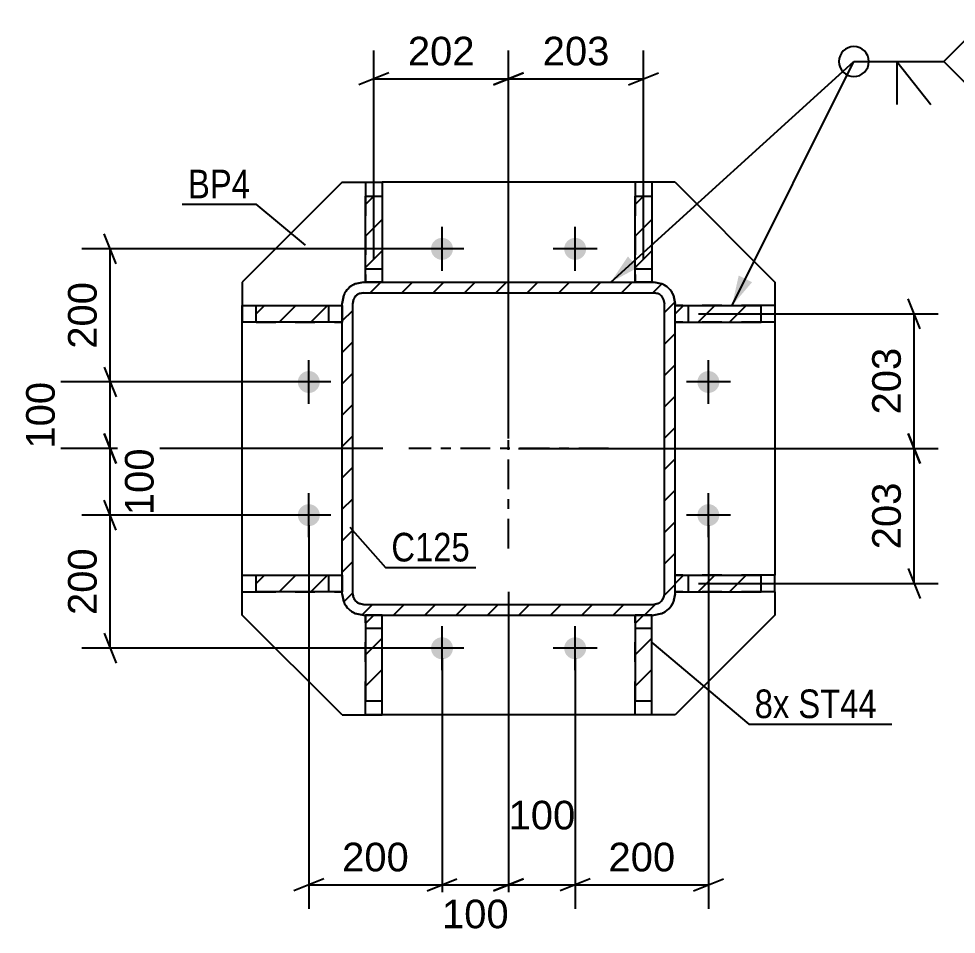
# Model space of a CAD drawing. Header units: millimetres. Extents: x -365 to 476, y -61 to 533.
# Drawn here: x 90.5 to 184.4, y 181.2 to 272.8 of the extents above; entities that cross this region are included whole.
import ezdxf

# ---------------------------------------------------------------- set-up
doc = ezdxf.new("R2010")
doc.units = ezdxf.units.MM
doc.linetypes.add('DXK_LINE_DOT2', pattern=[3.9198, 1.9599, -1.9599])
doc.linetypes.add('DXK_LINE_DOT3', pattern=[5.9187, 2.979, -0.9799, 0.9799, -0.9799])
doc.styles.add('Arial', font='arial.ttf', dxfattribs={"height": 0.2})
doc.styles.add('Arial Narrow', font='ARIALN.TTF', dxfattribs={"height": 0.2})

# ---------------------------------------------------------------- blocks, each defined once
blk = doc.blocks.new('Part-284858020-18946 - 18930')
at = {"linetype": 'Continuous'}
h = blk.add_hatch(dxfattribs=at)
h.set_pattern_fill('', scale=0.7, style=0, pattern_type=0)
h.set_pattern_definition([(45, (126.9097, 246.4687), (-1.57154, 1.57154), [])])
h.paths.add_polyline_path([(125.243, 246.469), (126.91, 246.469), (126.91, 255.076), (125.243, 255.076)])
at = {"color": 2, "linetype": 'Continuous'}
for p, q in [((125.243, 256.469), (126.91, 256.469)), ((125.243, 256.469), (125.243, 255.076)), ((126.91, 256.469), (126.91, 255.076)), ((125.243, 246.469), (125.243, 255.076)), ((125.243, 255.076), (126.91, 255.076)), ((126.91, 255.076), (126.91, 246.469)), ((126.91, 246.469), (125.243, 246.469))]:
    blk.add_line(p, q, dxfattribs=at)
at = {"color": 7, "linetype": 'DXK_LINE_DOT2'}
for p, q in [((125.243, 255.076), (125.243, 246.469)), ((126.91, 255.076), (126.91, 246.469)), ((125.243, 247.802), (126.91, 247.802)), ((126.91, 246.469), (125.243, 246.469))]:
    blk.add_line(p, q, dxfattribs=at)
blk = doc.blocks.new('Part-284858020-18943 - 18930')
at = {"linetype": 'Continuous'}
h = blk.add_hatch(dxfattribs=at)
h.set_pattern_fill('', scale=0.7, style=0, pattern_type=0)
h.set_pattern_definition([(45, (164.85, 215.4687), (-1.57154, 1.57154), [])])
h.paths.add_polyline_path([(156.243, 215.469), (164.85, 215.469), (164.85, 217.135), (156.243, 217.135)])
at = {"color": 7, "linetype": 'DXK_LINE_DOT2'}
for p, q in [((164.85, 217.135), (156.243, 217.135)), ((156.243, 215.469), (156.243, 217.135)), ((157.576, 215.469), (157.576, 217.135)), ((164.85, 215.469), (156.243, 215.469))]:
    blk.add_line(p, q, dxfattribs=at)
at = {"color": 2, "linetype": 'Continuous'}
for p, q in [((156.243, 217.135), (164.85, 217.135)), ((156.243, 215.469), (156.243, 217.135)), ((166.243, 217.135), (164.85, 217.135)), ((164.85, 215.469), (164.85, 217.135)), ((166.243, 215.469), (166.243, 217.135)), ((156.243, 215.469), (164.85, 215.469)), ((166.243, 215.469), (164.85, 215.469))]:
    blk.add_line(p, q, dxfattribs=at)
blk = doc.blocks.new('Part-284858020-18940 - 18930')
at = {"color": 2, "linetype": 'Continuous'}
for p, q in [((122.909, 256.469), (112.91, 246.469)), ((122.909, 256.469), (125.243, 256.469)), ((152.243, 256.469), (126.91, 256.469)), ((156.243, 256.469), (153.91, 256.469)), ((156.243, 256.469), (166.243, 246.469)), ((112.91, 246.469), (112.91, 244.135)), ((166.243, 246.469), (166.243, 244.135)), ((112.91, 217.135), (112.91, 242.469)), ((166.243, 242.469), (166.243, 217.135)), ((112.91, 213.135), (112.91, 215.469)), ((166.243, 215.469), (166.243, 213.135)), ((122.909, 203.135), (112.91, 213.135)), ((166.243, 213.135), (156.243, 203.135)), ((122.909, 203.135), (125.243, 203.135)), ((152.243, 203.135), (126.91, 203.135)), ((156.243, 203.135), (153.91, 203.135))]:
    blk.add_line(p, q, dxfattribs=at)
at = {"color": 7, "linetype": 'DXK_LINE_DOT2'}
for p, q in [((125.243, 256.469), (126.91, 256.469)), ((153.91, 256.469), (152.243, 256.469)), ((112.91, 244.135), (112.91, 242.469)), ((166.243, 244.135), (166.243, 242.469)), ((112.91, 215.469), (112.91, 217.135)), ((166.243, 215.469), (166.243, 217.135)), ((125.243, 203.135), (126.91, 203.135)), ((153.91, 203.135), (152.243, 203.135))]:
    blk.add_line(p, q, dxfattribs=at)
blk = doc.blocks.new('Part-284858020-18941 - 18930')
at = {"linetype": 'Continuous'}
h = blk.add_hatch(dxfattribs=at)
h.set_pattern_fill('', scale=0.7, style=0, pattern_type=0)
h.set_pattern_definition([(45, (122.9097, 215.4687), (-1.57154, 1.57154), [])])
h.paths.add_polyline_path([(114.303, 215.469), (122.91, 215.469), (122.91, 217.135), (114.303, 217.135)])
at = {"color": 2, "linetype": 'Continuous'}
for p, q in [((112.91, 215.469), (112.91, 217.135)), ((112.91, 217.135), (114.303, 217.135)), ((114.303, 215.469), (114.303, 217.135)), ((114.303, 217.135), (122.91, 217.135)), ((122.91, 217.135), (122.91, 215.469)), ((112.91, 215.469), (114.303, 215.469)), ((122.91, 215.469), (114.303, 215.469))]:
    blk.add_line(p, q, dxfattribs=at)
at = {"color": 7, "linetype": 'DXK_LINE_DOT2'}
for p, q in [((114.303, 217.135), (122.91, 217.135)), ((121.576, 215.469), (121.576, 217.135)), ((122.91, 217.135), (122.91, 215.469)), ((114.303, 215.469), (122.91, 215.469))]:
    blk.add_line(p, q, dxfattribs=at)
blk = doc.blocks.new('Part-284858020-18947 - 18930')
at = {"linetype": 'Continuous'}
h = blk.add_hatch(dxfattribs=at)
h.set_pattern_fill('', scale=0.7, style=0, pattern_type=0)
h.set_pattern_definition([(45, (153.9097, 204.5277), (-1.57154, 1.57154), [])])
h.paths.add_polyline_path([(152.243, 204.528), (153.91, 204.528), (153.91, 213.135), (152.243, 213.135)])
at = {"color": 7, "linetype": 'DXK_LINE_DOT2'}
for p, q in [((152.243, 204.528), (152.243, 213.135)), ((153.91, 213.135), (152.243, 213.135)), ((153.91, 204.528), (153.91, 213.135)), ((152.243, 211.801), (153.91, 211.801))]:
    blk.add_line(p, q, dxfattribs=at)
at = {"color": 2, "linetype": 'Continuous'}
for p, q in [((152.243, 213.135), (152.243, 204.528)), ((153.91, 213.135), (152.243, 213.135)), ((153.91, 204.528), (153.91, 213.135)), ((152.243, 203.135), (152.243, 204.528)), ((152.243, 204.528), (153.91, 204.528)), ((153.91, 203.135), (153.91, 204.528)), ((153.91, 203.135), (152.243, 203.135))]:
    blk.add_line(p, q, dxfattribs=at)
blk = doc.blocks.new('Part-284858020-18942 - 18930')
at = {"linetype": 'Continuous'}
h = blk.add_hatch(dxfattribs=at)
h.set_pattern_fill('', scale=0.7, style=0, pattern_type=0)
h.set_pattern_definition([(45, (122.9097, 242.4687), (-1.57154, 1.57154), [])])
h.paths.add_polyline_path([(114.303, 242.469), (122.91, 242.469), (122.91, 244.135), (114.303, 244.135)])
at = {"color": 2, "linetype": 'Continuous'}
for p, q in [((112.91, 242.469), (112.91, 244.135)), ((112.91, 244.135), (114.303, 244.135)), ((114.303, 242.469), (114.303, 244.135)), ((114.303, 244.135), (122.91, 244.135)), ((122.91, 244.135), (122.91, 242.469)), ((114.303, 242.469), (112.91, 242.469)), ((122.91, 242.469), (114.303, 242.469))]:
    blk.add_line(p, q, dxfattribs=at)
at = {"color": 7, "linetype": 'DXK_LINE_DOT2'}
for p, q in [((114.303, 244.135), (122.91, 244.135)), ((121.576, 242.469), (121.576, 244.135)), ((122.91, 244.135), (122.91, 242.469)), ((114.303, 242.469), (122.91, 242.469))]:
    blk.add_line(p, q, dxfattribs=at)
blk = doc.blocks.new('Part-284858020-18944 - 18930')
at = {"linetype": 'Continuous'}
h = blk.add_hatch(dxfattribs=at)
h.set_pattern_fill('', scale=0.7, style=0, pattern_type=0)
h.set_pattern_definition([(45, (164.85, 242.4687), (-1.57154, 1.57154), [])])
h.paths.add_polyline_path([(156.243, 242.469), (164.85, 242.469), (164.85, 244.135), (156.243, 244.135)])
at = {"color": 7, "linetype": 'DXK_LINE_DOT2'}
for p, q in [((164.85, 244.135), (156.243, 244.135)), ((156.243, 242.469), (156.243, 244.135)), ((157.576, 242.469), (157.576, 244.135)), ((164.85, 242.469), (156.243, 242.469))]:
    blk.add_line(p, q, dxfattribs=at)
at = {"color": 2, "linetype": 'Continuous'}
for p, q in [((156.243, 244.135), (164.85, 244.135)), ((156.243, 242.469), (156.243, 244.135)), ((166.243, 244.135), (164.85, 244.135)), ((164.85, 242.469), (164.85, 244.135)), ((166.243, 244.135), (166.243, 242.469)), ((156.243, 242.469), (164.85, 242.469)), ((166.243, 242.469), (164.85, 242.469))]:
    blk.add_line(p, q, dxfattribs=at)
blk = doc.blocks.new('Part-284858020-18945 - 18930')
at = {"linetype": 'Continuous'}
h = blk.add_hatch(dxfattribs=at)
h.set_pattern_fill('', scale=0.7, style=0, pattern_type=0)
h.set_pattern_definition([(45, (153.9097, 246.4687), (-1.57154, 1.57154), [])])
h.paths.add_polyline_path([(152.243, 246.469), (153.91, 246.469), (153.91, 255.076), (152.243, 255.076)])
at = {"color": 2, "linetype": 'Continuous'}
for p, q in [((152.243, 256.469), (152.243, 255.076)), ((153.91, 256.469), (152.243, 256.469)), ((153.91, 256.469), (153.91, 255.076)), ((152.243, 246.469), (152.243, 255.076)), ((152.243, 255.076), (153.91, 255.076)), ((153.91, 255.076), (153.91, 246.469)), ((153.91, 246.469), (152.243, 246.469))]:
    blk.add_line(p, q, dxfattribs=at)
at = {"color": 7, "linetype": 'DXK_LINE_DOT2'}
for p, q in [((152.243, 255.076), (152.243, 246.469)), ((153.91, 255.076), (153.91, 246.469)), ((152.243, 247.802), (153.91, 247.802)), ((153.91, 246.469), (152.243, 246.469))]:
    blk.add_line(p, q, dxfattribs=at)
blk = doc.blocks.new('Part-284858020-18948 - 18930')
at = {"linetype": 'Continuous'}
h = blk.add_hatch(dxfattribs=at)
h.set_pattern_fill('', scale=0.7, style=0, pattern_type=0)
h.set_pattern_definition([(45, (126.9097, 204.5277), (-1.57154, 1.57154), [])])
h.paths.add_polyline_path([(125.243, 204.528), (126.91, 204.528), (126.91, 213.135), (125.243, 213.135)])
at = {"color": 7, "linetype": 'DXK_LINE_DOT2'}
for p, q in [((125.243, 204.528), (125.243, 213.135)), ((125.243, 213.135), (126.91, 213.135)), ((126.91, 204.528), (126.91, 213.135)), ((125.243, 211.801), (126.91, 211.801))]:
    blk.add_line(p, q, dxfattribs=at)
at = {"color": 2, "linetype": 'Continuous'}
for p, q in [((125.243, 213.135), (125.243, 204.528)), ((126.91, 213.135), (125.243, 213.135)), ((126.91, 204.528), (126.91, 213.135)), ((125.243, 203.135), (125.243, 204.528)), ((125.243, 204.528), (126.91, 204.528)), ((126.91, 203.135), (126.91, 204.528)), ((126.91, 203.135), (125.243, 203.135))]:
    blk.add_line(p, q, dxfattribs=at)
blk = doc.blocks.new('Part-284858020-19001 - 18930')
at = {"linetype": 'Continuous'}
h = blk.add_hatch(dxfattribs=at)
h.set_pattern_fill('', scale=0.7, style=0, pattern_type=0)
h.set_pattern_definition([(45, (123.072, 214.4523), (-1.57154, 1.57154), [])])
h.paths.add_polyline_path([(122.91, 215.269), (123.072, 214.452), (123.535, 213.76), (124.227, 213.298), (125.043, 213.135), (154.11, 213.135), (154.926, 213.298), (155.618, 213.76), (156.081, 214.452), (156.243, 215.269), (156.243, 244.335), (156.081, 245.152), (155.618, 245.844), (154.926, 246.306), (154.11, 246.469), (125.043, 246.469), (124.227, 246.306), (123.535, 245.844), (123.072, 245.152), (122.91, 244.335)])
h.paths.add_polyline_path([(124.058, 244.744), (124.289, 245.09), (124.635, 245.321), (125.043, 245.402), (154.11, 245.402), (154.518, 245.321), (154.864, 245.09), (155.095, 244.744), (155.176, 244.335), (155.176, 215.269), (155.095, 214.861), (154.864, 214.514), (154.518, 214.283), (154.11, 214.202), (125.043, 214.202), (124.635, 214.283), (124.289, 214.514), (124.058, 214.861), (123.976, 215.269), (123.976, 244.335)])
at = {"color": 7, "linetype": 'DXK_LINE_DOT2'}
for p, q in [((124.227, 246.306), (125.043, 246.469)), ((125.043, 246.469), (154.11, 246.469)), ((154.11, 246.469), (154.926, 246.306)), ((122.91, 244.335), (123.072, 245.152)), ((125.043, 245.402), (124.635, 245.321)), ((125.043, 245.402), (154.11, 245.402)), ((154.518, 245.321), (154.11, 245.402)), ((156.081, 245.152), (156.243, 244.335)), ((122.91, 215.269), (122.91, 244.335)), ((124.058, 244.744), (123.976, 244.335)), ((123.976, 215.269), (123.976, 244.335)), ((155.176, 244.335), (155.095, 244.744)), ((155.176, 215.269), (155.176, 244.335)), ((156.243, 215.269), (156.243, 244.335)), ((123.072, 214.452), (122.91, 215.269)), ((123.976, 215.269), (124.058, 214.861)), ((155.095, 214.861), (155.176, 215.269)), ((156.243, 215.269), (156.081, 214.452)), ((124.635, 214.283), (125.043, 214.202)), ((125.043, 214.202), (154.11, 214.202)), ((154.11, 214.202), (154.518, 214.283)), ((125.043, 213.135), (124.227, 213.298)), ((125.043, 213.135), (154.11, 213.135)), ((154.926, 213.298), (154.11, 213.135))]:
    blk.add_line(p, q, dxfattribs=at)
at = {"color": 2, "linetype": 'Continuous'}
for p, q in [((125.043, 246.469), (124.227, 246.306)), ((125.043, 246.469), (154.11, 246.469)), ((154.926, 246.306), (154.11, 246.469)), ((123.072, 245.152), (122.91, 244.335)), ((124.635, 245.321), (125.043, 245.402)), ((125.043, 245.402), (154.11, 245.402)), ((154.11, 245.402), (154.518, 245.321)), ((156.243, 244.335), (156.081, 245.152)), ((122.91, 215.269), (122.91, 244.335)), ((123.976, 244.335), (124.058, 244.744)), ((123.976, 215.269), (123.976, 244.335)), ((155.095, 244.744), (155.176, 244.335)), ((155.176, 215.269), (155.176, 244.335)), ((156.243, 215.269), (156.243, 244.335)), ((122.91, 215.269), (123.072, 214.452)), ((124.058, 214.861), (123.976, 215.269)), ((155.176, 215.269), (155.095, 214.861)), ((156.081, 214.452), (156.243, 215.269)), ((125.043, 214.202), (124.635, 214.283)), ((125.043, 214.202), (154.11, 214.202)), ((154.518, 214.283), (154.11, 214.202)), ((124.227, 213.298), (125.043, 213.135)), ((125.043, 213.135), (154.11, 213.135)), ((154.11, 213.135), (154.926, 213.298))]:
    blk.add_line(p, q, dxfattribs=at)
at = {"color": 7, "linetype": 'DXK_LINE_DOT3'}
for p, q in [((139.576, 219.802), (139.576, 239.802)), ((149.576, 229.802), (129.576, 229.802))]:
    blk.add_line(p, q, dxfattribs=at)
at = {"color": 7, "linetype": 'DXK_LINE_DOT2'}
for centre, radius, start, end in [((125.043, 244.335), 2.133, 112.5, 157.5), ((154.11, 244.335), 2.133, 22.5, 67.5), ((125.043, 244.335), 1.067, 112.5, 157.5), ((154.11, 244.335), 1.067, 22.5, 67.5), ((125.043, 215.269), 2.133, 202.5, 247.5), ((125.043, 215.269), 1.067, 202.5, 247.5), ((154.11, 215.269), 1.067, 292.5, 337.5), ((154.11, 215.269), 2.133, 292.5, 337.5)]:
    blk.add_arc(centre, radius, start, end, dxfattribs=at)
at = {"color": 2, "linetype": 'Continuous'}
for centre, radius, start, end in [((125.043, 244.335), 2.133, 112.5, 157.5), ((154.11, 244.335), 2.133, 22.5, 67.5), ((125.043, 244.335), 1.067, 112.5, 157.5), ((154.11, 244.335), 1.067, 22.5, 67.5), ((125.043, 215.269), 2.133, 202.5, 247.5), ((125.043, 215.269), 1.067, 202.5, 247.5), ((154.11, 215.269), 1.067, 292.5, 337.5), ((154.11, 215.269), 2.133, 292.5, 337.5)]:
    blk.add_arc(centre, radius, start, end, dxfattribs=at)
blk = doc.blocks.new('Bolt-284858020-19043 - 18930')
at = {"linetype": 'Continuous'}
for points in [[(132.91, 248.702, -1), (132.91, 250.902, -1)], [(146.243, 248.702, -1), (146.243, 250.902, -1)], [(119.576, 235.369, -1), (119.576, 237.569, -1)], [(159.576, 235.369, -1), (159.576, 237.569, -1)], [(119.576, 222.035, -1), (119.576, 224.235, -1)], [(159.576, 222.035, -1), (159.576, 224.235, -1)], [(132.91, 208.702, -1), (132.91, 210.902, -1)], [(146.243, 208.702, -1), (146.243, 210.902, -1)]]:
    blk.add_hatch(color=1, dxfattribs=at).paths.add_polyline_path(points)
at = {"color": 1, "linetype": 'Continuous'}
for p, q in [((132.91, 247.602), (132.91, 252.002)), ((146.243, 247.602), (146.243, 252.002)), ((135.11, 249.802), (130.71, 249.802)), ((148.443, 249.802), (144.043, 249.802)), ((119.576, 234.269), (119.576, 238.669)), ((159.576, 234.269), (159.576, 238.669)), ((121.776, 236.469), (117.376, 236.469)), ((161.776, 236.469), (157.376, 236.469)), ((119.576, 220.935), (119.576, 225.335)), ((159.576, 220.935), (159.576, 225.335)), ((121.776, 223.135), (117.376, 223.135)), ((161.776, 223.135), (157.376, 223.135)), ((132.91, 207.602), (132.91, 212.002)), ((146.243, 207.602), (146.243, 212.002)), ((135.11, 209.802), (130.71, 209.802)), ((148.443, 209.802), (144.043, 209.802))]:
    blk.add_line(p, q, dxfattribs=at)
blk = doc.blocks.new('StraightDimension-284858020-29173 - 18930')
at = {"color": 7, "linetype": 'Continuous'}
for p, q in [((126.076, 248.802), (126.076, 269.676)), ((139.576, 230.802), (139.576, 269.676)), ((127.576, 267.426), (124.576, 266.226)), ((126.076, 266.826), (139.576, 266.826)), ((138.076, 266.226), (141.076, 267.426))]:
    blk.add_line(p, q, dxfattribs=at)
at = {"color": 0}
blk.add_wipeout([(136.762, 267.576), (136.762, 271.776), (128.891, 271.776), (128.891, 267.576)], dxfattribs=at)
at = {"color": 3, "style": 'Arial'}
blk.add_text('202', height=2.8652, dxfattribs=at).set_placement((129.491, 268.176))
blk = doc.blocks.new('StraightDimension-284858020-19371 - 18930')
at = {"color": 7, "linetype": 'Continuous'}
for p, q in [((99.088, 237.969), (100.288, 234.969)), ((118.576, 236.469), (92.638, 236.469)), ((99.688, 229.802), (99.688, 236.469)), ((100.288, 228.302), (99.088, 231.302)), ((126.989, 229.802), (92.638, 229.802))]:
    blk.add_line(p, q, dxfattribs=at)
at = {"color": 0}
blk.add_wipeout([(94.738, 237.071), (90.538, 237.071), (90.538, 229.2), (94.738, 229.2)], dxfattribs=at)
at = {"color": 3, "style": 'Arial'}
blk.add_text('100', height=2.8652, rotation=90.00021, dxfattribs=at).set_placement((94.138, 229.8))
blk = doc.blocks.new('StraightDimension-284858020-29158 - 18930')
at = {"color": 7, "linetype": 'Continuous'}
for p, q in [((180.789, 228.302), (179.589, 231.302)), ((140.576, 229.802), (182.589, 229.802)), ((180.189, 216.302), (180.189, 229.802)), ((179.589, 217.802), (180.789, 214.802)), ((158.576, 216.302), (182.589, 216.302))]:
    blk.add_line(p, q, dxfattribs=at)
at = {"color": 0}
blk.add_wipeout([(179.439, 226.987), (175.239, 226.987), (175.239, 219.117), (179.439, 219.117)], dxfattribs=at)
at = {"color": 3, "style": 'Arial'}
blk.add_text('203', height=2.8652, rotation=90.00021, dxfattribs=at).set_placement((178.839, 219.717))
blk = doc.blocks.new('StraightDimension-284858020-19428 - 18930')
at = {"color": 7, "linetype": 'Continuous'}
for p, q in [((139.576, 215.469), (139.576, 183.715)), ((146.243, 208.802), (146.243, 183.715)), ((138.076, 185.515), (141.076, 186.715)), ((139.576, 186.115), (146.243, 186.115)), ((147.743, 186.715), (144.743, 185.515))]:
    blk.add_line(p, q, dxfattribs=at)
at = {"color": 0}
blk.add_wipeout([(146.845, 191.065), (146.845, 195.265), (138.974, 195.265), (138.974, 191.065)], dxfattribs=at)
at = {"color": 3, "style": 'Arial'}
blk.add_text('100', height=2.8652, dxfattribs=at).set_placement((139.574, 191.665))
blk = doc.blocks.new('StraightDimension-284858020-29172 - 18930')
at = {"color": 7, "linetype": 'Continuous'}
for p, q in [((139.576, 230.802), (139.576, 269.676)), ((153.076, 248.802), (153.076, 269.676)), ((141.076, 267.426), (138.076, 266.226)), ((139.576, 266.826), (153.076, 266.826)), ((151.576, 266.226), (154.576, 267.426))]:
    blk.add_line(p, q, dxfattribs=at)
at = {"color": 0}
blk.add_wipeout([(150.262, 267.576), (150.262, 271.776), (142.391, 271.776), (142.391, 267.576)], dxfattribs=at)
at = {"color": 3, "style": 'Arial'}
blk.add_text('203', height=2.8652, dxfattribs=at).set_placement((142.991, 268.176))
blk = doc.blocks.new('StraightDimension-284858020-19430 - 18930')
at = {"color": 7, "linetype": 'Continuous'}
for p, q in [((119.576, 222.135), (119.576, 183.715)), ((132.91, 208.802), (132.91, 183.715)), ((121.076, 186.715), (118.076, 185.515)), ((119.576, 186.115), (132.91, 186.115)), ((131.41, 185.515), (134.41, 186.715))]:
    blk.add_line(p, q, dxfattribs=at)
at = {"color": 0}
blk.add_wipeout([(130.178, 186.865), (130.178, 191.065), (122.308, 191.065), (122.308, 186.865)], dxfattribs=at)
at = {"color": 3, "style": 'Arial'}
blk.add_text('200', height=2.8652, dxfattribs=at).set_placement((122.908, 187.465))
blk = doc.blocks.new('StraightDimension-284858020-19370 - 18930')
at = {"color": 7, "linetype": 'Continuous'}
for p, q in [((100.288, 248.302), (99.088, 251.302)), ((131.91, 249.802), (96.838, 249.802)), ((99.688, 236.469), (99.688, 249.802)), ((99.088, 237.969), (100.288, 234.969)), ((118.576, 236.469), (96.838, 236.469))]:
    blk.add_line(p, q, dxfattribs=at)
at = {"color": 0}
blk.add_wipeout([(98.938, 247.071), (94.738, 247.071), (94.738, 239.2), (98.938, 239.2)], dxfattribs=at)
at = {"color": 3, "style": 'Arial'}
blk.add_text('200', height=2.8652, rotation=90.00021, dxfattribs=at).set_placement((98.338, 239.8))
blk = doc.blocks.new('StraightDimension-284858020-19372 - 18930')
at = {"color": 7, "linetype": 'Continuous'}
for p, q in [((99.088, 231.302), (100.288, 228.302)), ((126.989, 229.802), (97.288, 229.802)), ((99.688, 223.135), (99.688, 229.802)), ((100.288, 221.635), (99.088, 224.635)), ((118.576, 223.135), (97.288, 223.135))]:
    blk.add_line(p, q, dxfattribs=at)
at = {"color": 0}
blk.add_wipeout([(104.638, 230.404), (100.438, 230.404), (100.438, 222.533), (104.638, 222.533)], dxfattribs=at)
at = {"color": 3, "style": 'Arial'}
blk.add_text('100', height=2.8652, rotation=90.00021, dxfattribs=at).set_placement((104.038, 223.133))
blk = doc.blocks.new('StraightDimension-284858020-19373 - 18930')
at = {"color": 7, "linetype": 'Continuous'}
for p, q in [((100.288, 221.635), (99.088, 224.635)), ((118.576, 223.135), (96.838, 223.135)), ((99.688, 209.802), (99.688, 223.135)), ((99.088, 211.302), (100.288, 208.302)), ((131.91, 209.802), (96.838, 209.802))]:
    blk.add_line(p, q, dxfattribs=at)
at = {"color": 0}
blk.add_wipeout([(98.938, 220.404), (94.738, 220.404), (94.738, 212.533), (98.938, 212.533)], dxfattribs=at)
at = {"color": 3, "style": 'Arial'}
blk.add_text('200', height=2.8652, rotation=90.00021, dxfattribs=at).set_placement((98.338, 213.133))
blk = doc.blocks.new('StraightDimension-284858020-19427 - 18930')
at = {"color": 7, "linetype": 'Continuous'}
for p, q in [((159.576, 222.135), (159.576, 183.715)), ((146.243, 208.802), (146.243, 183.715)), ((147.743, 186.715), (144.743, 185.515)), ((146.243, 186.115), (159.576, 186.115)), ((158.076, 185.515), (161.076, 186.715))]:
    blk.add_line(p, q, dxfattribs=at)
at = {"color": 0}
blk.add_wipeout([(156.845, 186.865), (156.845, 191.065), (148.974, 191.065), (148.974, 186.865)], dxfattribs=at)
at = {"color": 3, "style": 'Arial'}
blk.add_text('200', height=2.8652, dxfattribs=at).set_placement((149.574, 187.465))
blk = doc.blocks.new('StraightDimension-284858020-19429 - 18930')
at = {"color": 7, "linetype": 'Continuous'}
for p, q in [((139.576, 215.469), (139.576, 183.265)), ((132.91, 208.802), (132.91, 183.265)), ((131.41, 185.515), (134.41, 186.715)), ((132.91, 186.115), (139.576, 186.115)), ((141.076, 186.715), (138.076, 185.515))]:
    blk.add_line(p, q, dxfattribs=at)
at = {"color": 0}
blk.add_wipeout([(140.178, 181.165), (140.178, 185.365), (132.308, 185.365), (132.308, 181.165)], dxfattribs=at)
at = {"color": 3, "style": 'Arial'}
blk.add_text('100', height=2.8652, dxfattribs=at).set_placement((132.908, 181.765))
blk = doc.blocks.new('StraightDimension-284858020-29157 - 18930')
at = {"color": 7, "linetype": 'Continuous'}
for p, q in [((180.789, 241.802), (179.589, 244.802)), ((158.576, 243.302), (182.589, 243.302)), ((180.189, 229.802), (180.189, 243.302)), ((179.589, 231.302), (180.789, 228.302)), ((140.576, 229.802), (182.589, 229.802))]:
    blk.add_line(p, q, dxfattribs=at)
at = {"color": 0}
blk.add_wipeout([(179.439, 240.487), (175.239, 240.487), (175.239, 232.617), (179.439, 232.617)], dxfattribs=at)
at = {"color": 3, "style": 'Arial'}
blk.add_text('203', height=2.8652, rotation=90.00021, dxfattribs=at).set_placement((178.839, 233.217))
blk = doc.blocks.new('MarkSet-284858020-19256 - 18930')
at = {"color": 30, "linetype": 'Continuous'}
for p, q in [((153.91, 210.376), (163.613, 202.211)), ((163.613, 202.211), (177.939, 202.211))]:
    blk.add_line(p, q, dxfattribs=at)
at = {"color": 0}
for points in [[(167.684, 202.811), (167.684, 205.811), (164.213, 205.811), (164.213, 202.811)], [(176.439, 202.811), (176.439, 205.811), (168.584, 205.811), (168.584, 202.811)]]:
    blk.add_wipeout(points, dxfattribs=at)
for points in [[(167.684, 202.811), (167.684, 205.811), (164.213, 205.811), (164.213, 202.811)], [(176.439, 202.811), (176.439, 205.811), (168.584, 205.811), (168.584, 202.811)]]:
    blk.add_wipeout(points, dxfattribs=at)
at = {"color": 3, "style": 'Arial Narrow'}
for s, p in [('8x', (164.213, 202.811)), ('ST44', (168.584, 202.811))]:
    blk.add_text(s, height=2.8633, dxfattribs=at).set_placement(p)
blk = doc.blocks.new('Mark-284858020-19292 - 18930')
at = {"color": 30, "linetype": 'Continuous'}
for p in [(106.885, 254.263), (119.237, 250.18)]:
    blk.add_line(p, (114.295, 254.263), dxfattribs=at)
at = {"color": 0}
blk.add_wipeout([(113.695, 254.863), (113.695, 257.863), (107.485, 257.863), (107.485, 254.863)], dxfattribs=at)
blk.add_wipeout([(113.695, 254.863), (113.695, 257.863), (107.485, 257.863), (107.485, 254.863)], dxfattribs=at)
at = {"color": 3, "style": 'Arial Narrow'}
blk.add_text('BP4', height=2.8633, dxfattribs=at).set_placement((107.485, 254.863))
blk = doc.blocks.new('Mark-284858020-19295 - 18930')
at = {"color": 30, "linetype": 'Continuous'}
for p, q in [((123.669, 221.937), (127.242, 217.898)), ((127.242, 217.898), (136.3, 217.898))]:
    blk.add_line(p, q, dxfattribs=at)
at = {"color": 0}
blk.add_wipeout([(135.7, 218.498), (135.7, 221.498), (127.842, 221.498), (127.842, 218.498)], dxfattribs=at)
blk.add_wipeout([(135.7, 218.498), (135.7, 221.498), (127.842, 221.498), (127.842, 218.498)], dxfattribs=at)
at = {"color": 3, "style": 'Arial Narrow'}
blk.add_text('C125', height=2.8633, dxfattribs=at).set_placement((127.842, 218.498))
blk = doc.blocks.new('WeldMark-284858020-29189 - 18930')
at = {"linetype": 'Continuous'}
for points in [[(152.531, 247.93), (149.805, 246.469), (151.522, 249.04)], [(163.953, 246.466), (161.943, 244.117), (162.611, 247.136)]]:
    blk.add_hatch(color=30, dxfattribs=at).paths.add_polyline_path(points)
at = {"color": 30, "linetype": 'Continuous'}
for p, q in [((149.805, 246.469), (174.141, 268.56)), ((161.943, 244.117), (174.141, 268.56)), ((174.141, 268.56), (183.141, 268.56))]:
    blk.add_line(p, q, dxfattribs=at)
at = {"color": 3, "linetype": 'Continuous'}
for q in [(181.855, 264.275), (178.427, 264.275)]:
    blk.add_line((178.427, 268.56), q, dxfattribs=at)
for start, end in [(90, 270), (270, 90)]:
    blk.add_arc((174.141, 268.56), 1.5, start, end, dxfattribs=at)
at = {"color": 0, "linetype": 'Continuous'}
blk.add_wipeout([(194.516, 267.66), (194.516, 270.66), (186.741, 270.66), (186.741, 267.66)], dxfattribs=at)
blk.add_wipeout([(194.516, 267.66), (194.516, 270.66), (186.741, 270.66), (186.741, 267.66)], dxfattribs=at)
at = {"color": 3, "linetype": 'Continuous'}
for q in [(187.427, 272.846), (187.427, 264.275)]:
    blk.add_line((183.141, 268.56), q, dxfattribs=at)
at = {"color": 3, "linetype": 'Continuous', "style": 'Arial'}
blk.add_text('TYP', height=2.8652, dxfattribs=at).set_placement((186.741, 267.66))

msp = doc.modelspace()

# ---------------------------------------------------------------- block references
for name in ['Part-284858020-18940 - 18930', 'Part-284858020-18946 - 18930', 'Part-284858020-18945 - 18930', 'Bolt-284858020-19043 - 18930', 'Part-284858020-19001 - 18930', 'Part-284858020-18942 - 18930', 'Part-284858020-18944 - 18930', 'Part-284858020-18941 - 18930', 'Part-284858020-18943 - 18930', 'Part-284858020-18948 - 18930', 'Part-284858020-18947 - 18930']:
    msp.add_blockref(name, (0, 0))

# ---------------------------------------------------------------- next in the draw order: block references
for name in ['StraightDimension-284858020-29173 - 18930', 'StraightDimension-284858020-19430 - 18930']:
    msp.add_blockref(name, (0, 0))

# ---------------------------------------------------------------- next in the draw order: block references
for name in ['StraightDimension-284858020-19371 - 18930', 'StraightDimension-284858020-29158 - 18930']:
    msp.add_blockref(name, (0, 0))

# ---------------------------------------------------------------- next in the draw order: block references
for name in ['StraightDimension-284858020-29172 - 18930', 'StraightDimension-284858020-19370 - 18930', 'StraightDimension-284858020-19372 - 18930', 'StraightDimension-284858020-19428 - 18930']:
    msp.add_blockref(name, (0, 0))

# ---------------------------------------------------------------- next in the draw order: block references
for name in ['Mark-284858020-19292 - 18930', 'StraightDimension-284858020-29157 - 18930', 'StraightDimension-284858020-19373 - 18930', 'StraightDimension-284858020-19427 - 18930']:
    msp.add_blockref(name, (0, 0))

# ---------------------------------------------------------------- next in the draw order: block references
for name in ['WeldMark-284858020-29189 - 18930', 'Mark-284858020-19295 - 18930', 'StraightDimension-284858020-19429 - 18930', 'MarkSet-284858020-19256 - 18930']:
    msp.add_blockref(name, (0, 0))

doc.saveas('drawing.dxf')
